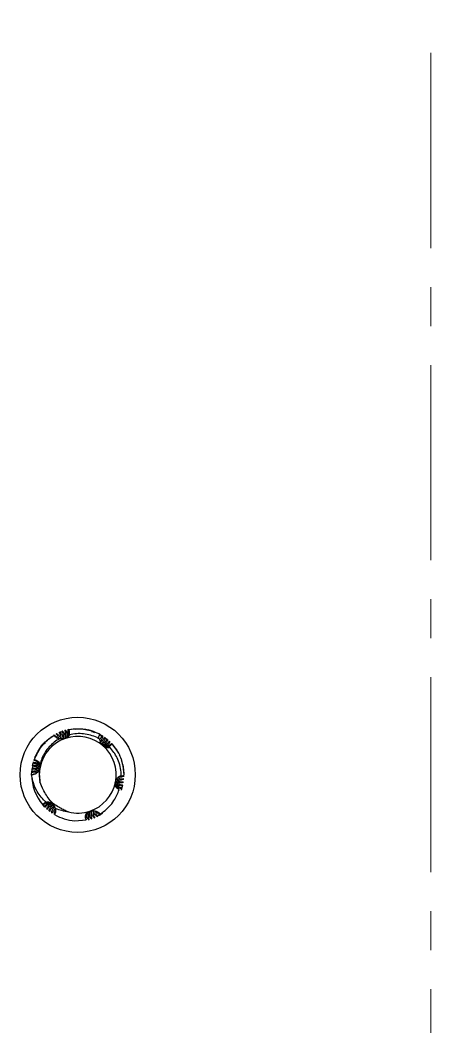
# Model space of a CAD drawing. Header units: millimetres. Extents: x -222 to 959, y -583 to 1023.
# Drawn here: x 808.8 to 835.6, y -277 to -211.5 of the extents above; entities that cross this region are included whole.
import ezdxf

# ---------------------------------------------------------------- set-up
doc = ezdxf.new("R2010")
doc.units = ezdxf.units.MM
doc.linetypes.add('CENTERX2', pattern=[20.319999999999997, 12.7, -2.54, 2.54, -2.54])
doc.layers.add('FORMAT', color=7, linetype='Continuous')

msp = doc.modelspace()

# ---------------------------------------------------------------- linework, layer by layer
at = {"color": 7, "linetype": 'Continuous', "lineweight": 25}
for p, q in [((812.1387230943461, -257.6501273078317), (812.3216871112226, -257.6240268470995)), ((811.9892906624912, -257.6725555773007), (811.9455362094749, -257.6818102711335)), ((813.1270912305878, -257.6609615695061), (813.0864650347307, -257.6538315054173)), ((813.3068065281632, -257.6995009976137), (813.2638682107324, -257.6892419686345)), ((813.4852347257075, -257.7494150797095), (813.4424673811001, -257.7363633214509)), ((813.4852347257084, -257.7494150797068), (813.6852118021019, -257.8561275195759)), ((813.4861952945234, -257.7971538618432), (813.7022975541706, -257.8267033092522)), ((813.6635945354951, -257.8115335594264), (813.6207723553513, -257.7954641192034)), ((814.0206875906049, -257.9762605819728), (813.9779950343996, -257.9535032667487)), ((814.0206875906049, -257.9762605819728), (814.0166460005713, -258.0848565272605)), ((814.0206875906078, -257.9762605819672), (814.1604192919439, -258.091552608056)), ((814.1969108569631, -258.0799597134262), (814.154974846784, -258.0538001955201)), ((814.3679672898861, -258.1971196551898), (814.3275904337053, -258.1678785570018)), ((814.3679672898861, -258.1971196551898), (814.5750586674394, -258.3817967545341)), ((810.3216606991863, -258.6467690279938), (810.4850002146402, -258.5195160968727)), ((814.5301870188672, -258.3255291842585), (814.4922766733712, -258.2938663455702)), ((814.6798926489058, -258.4616208822059), (814.6452959243202, -258.4285042616242)), ((814.813984214445, -258.6007217757519), (814.78337211178, -258.5673573394274)), ((809.8064022481815, -259.4917738133381), (809.9080196741407, -259.3121233267171)), ((809.8183049503239, -259.4961226726971), (809.92175800227, -259.3070896853374)), ((815.4029514123632, -259.574283359941), (815.3993264221117, -259.5645047382758)), ((809.5946226128874, -260.4160285129161), (809.655029391528, -260.104925836722)), ((809.6153602254253, -260.209425619629), (809.6090834609142, -260.2588380805584)), ((809.6499677637402, -260.0065520760262), (809.6404694979493, -260.0546163649806)), ((809.6967624376921, -259.8124369436807), (809.6845601109227, -259.857942606474)), ((809.7528665913751, -259.6319297583889), (809.7387505423927, -259.6737544692226)), ((815.4612175010391, -259.7485709514575), (815.4482121737606, -259.706430760275)), ((815.5089544616269, -259.9271701405952), (815.4984516305973, -259.883838180844)), ((815.5461538961014, -260.1116317025563), (815.5382130328627, -260.0667771678261)), ((815.5722253351014, -260.3029437385301), (815.5670344326642, -260.2563976834062)), ((809.5882041704348, -260.6121648387507), (809.5882064586419, -260.6084595401537)), ((809.5946226128883, -260.4160285129162), (809.5917854488526, -260.4656218592214)), ((815.5861504026353, -260.501176601381), (815.5621097151521, -260.7406718189561)), ((815.5732067950019, -260.911763455782), (815.5777727862082, -260.8621238185444)), ((815.5861504026353, -260.501176601381), (815.5839804633689, -260.4530284108355)), ((815.5867652203369, -260.7050714047681), (815.5878873031386, -260.6557664828613)), ((810.2968301246136, -261.4794047029965), (810.1301983360426, -261.0684622396802)), ((815.5044129717195, -261.3162431208398), (815.4280100608071, -261.5508748321471)), ((815.4525358409721, -261.5041312513227), (815.4658087872069, -261.4603344382596)), ((815.5044129717207, -261.3162431208345), (815.5153461514403, -261.2693100457134)), ((815.5454023681935, -261.117119113089), (815.5533358810477, -261.0682283636187)), ((810.427355824684, -262.6932065074028), (810.3086107681131, -262.5582672729295)), ((810.3152952403019, -262.5701957361888), (810.3304006091887, -262.5875946853472)), ((810.427355824684, -262.6932065074027), (810.4600304251189, -262.7266095672192)), ((810.5695922229934, -262.8314453089934), (810.6059421511258, -262.8639723986464)), ((810.7259888717261, -262.96421802294), (810.7652458180659, -262.9947732508735)), ((810.8931024370859, -263.0873678836739), (810.9343696394407, -263.1151293499007)), ((813.2789844379294, -263.5315522097654), (813.3239076283368, -263.5205562192274)), ((813.4687519718238, -263.4800273824353), (813.5149832710205, -263.465422713307)), ((813.6618236030273, -263.4134754809251), (813.7080230099511, -263.3953295422248)), ((814.0370891291535, -263.2390893478295), (813.8116668657956, -263.319612814841)), ((813.8527982725764, -263.3326063023424), (813.8977698360467, -263.3112457503485)), ((814.2114264870792, -263.1350895920376), (814.0093287348631, -263.2490056851095)), ((814.032443460861, -263.1686988895727), (814.0799134123764, -263.2150101160204)), ((814.0370891291535, -263.2390893478295), (814.0799134123764, -263.2150101160204)), ((812.3903901149819, -263.6056360010413), (813.1355087134662, -263.5367278420785))]:
    msp.add_line(p, q, dxfattribs=at)
msp.add_circle((812.5882041704348, -260.6121648387507), 3.75, dxfattribs=at)
for radius, start, end in [(2.500000000000065, 108.5944177713109, 168.5944177713123), (2.500000000000036, 48.59441777131256, 108.5944177713109), (2.500000000000036, 348.5944177713139, 48.59441777131256), (2.500000000000244, 168.5944177713123, 190.5165166289067), (3.000000000000005, 180, 220.7437390158544), (2.499999999999953, 288.5944177713146, 348.5944177713139), (3.000000000000002, 239.9285734147632, 266.2192868040641), (2.500000000000029, 255.888131331967, 288.5944177713146)]:
    msp.add_arc((812.5882041704348, -260.6121648387507), radius, start, end, dxfattribs=at)
for points, knots in [([(811.9892906624897, -257.672555577301), (812.0198606005806, -257.6666444881984), (812.3407642832075, -257.6045936506824), (812.9795504438347, -257.5937391553331), (813.6384986078637, -257.7771727458677), (813.9720777406236, -257.9513272181634), (814.0380294049497, -257.985759160002)], [0, 0, 0, 0, 0.04428536788733134, 0.4648795034934731, 0.8942017533661673, 1, 1, 1, 1]), ([(812.4219627735515, -257.6403689639191), (812.489247026326, -257.6283178637742), (812.657615460529, -257.598161849876), (812.8279040226716, -257.6191278697372), (812.9301410007154, -257.6317153417625)], [0, 0, 0, 0, 0.3996251024897465, 1, 1, 1, 1]), ([(809.7528665913751, -259.6319297583889), (809.9602486420594, -259.2073199365215), (810.2758787009076, -258.5610748896559), (810.8635032701402, -258.1638395693838), (811.0650341046866, -258.0276043440421)], [0, 0, 0, 0, 0.6570415106885439, 1, 1, 1, 1]), ([(809.9571140026477, -259.2253289612494), (809.9851140576068, -259.1553389805678), (810.1234585360078, -258.8095279675241), (810.4391671345751, -258.4921736807497), (810.713659221373, -258.2708643690884), (810.7579123376477, -258.2351852833415)], [0, 0, 0, 0, 0.1754903508805454, 0.8670740501198992, 1, 1, 1, 1]), ([(811.4300804389907, -258.2503762795561), (811.3644032735557, -258.28816442542), (811.0428148634761, -258.4731941791818), (810.5495351224931, -258.9392088808101), (810.2417620623022, -259.5250402762721), (810.1527541507531, -259.8656422819313), (810.1377896786477, -259.9229060590949)], [0, 0, 0, 0, 0.104784700096484, 0.5130785544955082, 0.9181362391049831, 1, 1, 1, 1]), ([(810.7254950430746, -258.2605027229598), (810.719670438728, -258.2651340320108), (810.7076497026807, -258.2746920621096), (810.6957960757469, -258.2843416052675), (810.6896860810407, -258.2893154970511)], [0, 0, 0, 0, 0.4845463974539438, 1, 1, 1, 1]), ([(810.8821410305445, -258.144504294286), (810.8758752882519, -258.148854005186), (810.8628943327261, -258.1578654520511), (810.8500859442194, -258.1669833619137), (810.8434600020978, -258.1717001725401)], [0, 0, 0, 0, 0.4826872937174121, 1, 1, 1, 1]), ([(810.8821410305546, -258.1445042942789), (810.8935442028086, -258.1364293913952), (810.9429619411675, -258.1014353187717), (810.9995078982885, -258.078945313005), (811.0430058424746, -258.0616448893248)], [0, 0, 0, 0, 0.2307505894160387, 1, 1, 1, 1]), ([(811.0507625505569, -258.0360683216454), (811.0440775760239, -258.040075747876), (811.030156174674, -258.0484211781633), (811.016396203284, -258.0568987325634), (811.0092436887156, -258.0613054155158)], [0, 0, 0, 0, 0.4801940813887957, 1, 1, 1, 1]), ([(811.0507625505569, -258.0360683216452), (811.0821932060982, -258.0545493325487), (811.1422582528043, -258.0898671699896), (811.2138980668797, -258.1581428164985), (811.24786868373, -258.2095216155062), (811.2642138986879, -258.2342429067846)], [0, 0, 0, 0, 0.3628583263849342, 0.6934345449238484, 1, 1, 1, 1]), ([(811.4104052088989, -258.2965841880293), (811.3973237037117, -258.293353690109), (811.3580890474437, -258.283664631116), (811.2912700053552, -258.2538797729661), (811.2133575547276, -258.2060789847286), (811.1295080210126, -258.1324359654965), (811.0889817040069, -258.0665420386905), (811.0650341046866, -258.0276043440421)], [0, 0, 0, 0, 0.08447693265390215, 0.2533671292275533, 0.4701588643827673, 0.6869090468448389, 1, 1, 1, 1]), ([(811.2303893552555, -257.9370313976529), (811.2233508352598, -257.9406214770814), (811.2086217856532, -257.9481342010666), (811.194021480894, -257.9558106084759), (811.1863981732755, -257.9598187176251)], [0, 0, 0, 0, 0.4778665415442245, 1, 1, 1, 1]), ([(811.3444041701046, -258.2380894861481), (811.3412034647446, -258.2213858276008), (811.331600951258, -258.1712727779949), (811.2984489791594, -258.0990498507797), (811.2496261130332, -258.0213604507416), (811.207640410018, -257.9804944516345), (811.1863981732755, -257.9598187176251)], [0, 0, 0, 0, 0.1541827344808701, 0.4625673471196596, 0.7280914495704653, 1, 1, 1, 1]), ([(811.2303893552555, -257.9370313976529), (811.2603715290786, -257.9577885178747), (811.3172636449099, -257.9971758049657), (811.3830084037953, -258.0717324390687), (811.4298146504074, -258.1506335346716), (811.4561351266527, -258.2137644782628), (811.461439138553, -258.2505481175703), (811.462537750091, -258.2581670542001)], [0, 0, 0, 0, 0.2607622686581579, 0.494804588901777, 0.7237939143592094, 0.9427898733538713, 0.9999999999999999, 0.9999999999999999, 0.9999999999999999, 0.9999999999999999]), ([(811.4185228773424, -257.8495853063955), (811.4112431025311, -257.8526845631753), (811.3959650550878, -257.8591889665873), (811.3807615365033, -257.8658865560413), (811.3728022807767, -257.8693928382826)], [0, 0, 0, 0, 0.4764859409105843, 1, 1, 1, 1]), ([(811.5081023474526, -258.2645101979728), (811.5093802591999, -258.2476212438311), (811.5132922084351, -258.1959207008387), (811.5003304040722, -258.1119277425819), (811.4718731485904, -258.0199036160644), (811.4297515706189, -257.9375011072644), (811.3919299884884, -257.8922685416574), (811.3728022807767, -257.8693928382826)], [0, 0, 0, 0, 0.1143934255868721, 0.3501816730617435, 0.5859710839794717, 0.7906109780779415, 1, 1, 1, 1]), ([(811.4185228773446, -257.8495853063943), (811.4370983644108, -257.8414125694927), (811.4988057848386, -257.8142628904433), (811.5654680975462, -257.8025771935471), (811.6120633758691, -257.7944091856103)], [0, 0, 0, 0, 0.3010251755375548, 1, 1, 1, 1]), ([(811.4185228773424, -257.8495853063955), (811.446163374061, -257.8731891806225), (811.4981905288513, -257.9176182815377), (811.5544439995853, -257.9974527073401), (811.5933567270051, -258.0789078892182), (811.612536828412, -258.1621312120607), (811.6210184434095, -258.2269878000765), (811.6127050106912, -258.2628096385127), (811.6106726862305, -258.2715667429426)], [0, 0, 0, 0, 0.2183469991911612, 0.4109901945870802, 0.5987106645216805, 0.7777435890474461, 0.9456665909423999, 1, 1, 1, 1]), ([(811.7910367495657, -258.242666135838), (811.7786306413709, -258.2465352773849), (811.7299794787622, -258.2617083059926), (811.6507612272324, -258.2733603524268), (811.5532053650413, -258.2732663580575), (811.4826887195286, -258.2635801432955), (811.4412757492493, -258.253186129064), (811.4300804389907, -258.2503762795561)], [0, 0, 0, 0, 0.09901092007546322, 0.3882761859750732, 0.6130098616011026, 0.8953836289156084, 1, 1, 1, 1]), ([(811.6111835902855, -257.7757179793925), (811.6038151757765, -257.7782720606506), (811.5883541344572, -257.7836312537058), (811.5728970942881, -257.7892028988454), (811.5648065617622, -257.7921192124302)], [0, 0, 0, 0, 0.4765794461625405, 1, 1, 1, 1]), ([(811.640132741453, -258.271483046424), (811.641324220002, -258.2683123322939), (811.6550462109385, -258.2317959295476), (811.6629588041658, -258.1595964662285), (811.6646348841412, -258.0582936234425), (811.647087603577, -257.9620648740751), (811.6155374131456, -257.8715858581792), (811.5818522373648, -257.8188201769856), (811.5648065617622, -257.7921192124302)], [0, 0, 0, 0, 0.01905815224095653, 0.2194884604106169, 0.4198305023039069, 0.6201506700732, 0.8077852258250042, 1, 1, 1, 1]), ([(811.6111835902855, -257.7757179793925), (811.6354462844062, -257.8024449444989), (811.6806650143499, -257.852256371513), (811.7251908308698, -257.937059304935), (811.7518834759576, -258.0204374676385), (811.7608207682158, -258.1031953698164), (811.7571372821459, -258.1738862212521), (811.7446111008269, -258.2153776677176), (811.7398472646192, -258.2311572936023)], [0, 0, 0, 0, 0.2130021452275987, 0.3969751435919356, 0.5751807881074026, 0.744363541760639, 0.9027788130532413, 0.9999999999999999, 0.9999999999999999, 0.9999999999999999, 0.9999999999999999]), ([(811.8033072218734, -257.7166619842993), (811.7960212720332, -257.7186516707654), (811.7808098050281, -257.7228057001911), (811.7655231992039, -257.7271759518563), (811.7575585330208, -257.7294529514762)], [0, 0, 0, 0, 0.4789774607423581, 1, 1, 1, 1]), ([(811.7630757379613, -258.2283539395748), (811.7734102764633, -258.2038458602871), (811.7959837900446, -258.1503133817395), (811.8134598679543, -258.0649276176748), (811.8192929430555, -257.9753069227223), (811.8104758752231, -257.85991264209), (811.7785019579552, -257.7810857928781), (811.7575585330208, -257.7294529514762)], [0, 0, 0, 0, 0.1470651303924067, 0.321231249719018, 0.4953455561215846, 0.6694433035950154, 1, 1, 1, 1]), ([(812.0565700915645, -258.0092268782951), (812.0498279771141, -258.0238712532819), (812.0266417413116, -258.0742334852075), (811.9656482660788, -258.1478477344552), (811.8742594408847, -258.2107294761272), (811.8147750317092, -258.2335565837805), (811.7910367495657, -258.242666135838)], [0, 0, 0, 0, 0.1536210414764441, 0.5283051360367214, 0.811762007529811, 1, 1, 1, 1]), ([(811.8033072218734, -257.7166619842993), (811.8231197094744, -257.7464574767188), (811.8595746681741, -257.80128115497), (811.8896933837184, -257.8897861835516), (811.9023704132063, -257.9732701819564), (811.8990564174213, -258.0537975692), (811.8811868878607, -258.1280745592719), (811.8577906426299, -258.1857640777375), (811.8367408067284, -258.2163496849814), (811.8298132966379, -258.226415421541)], [0, 0, 0, 0, 0.1954613354888126, 0.3596486749246133, 0.517606507793775, 0.6667878560721201, 0.8062679471008503, 0.9362426976827033, 1, 1, 1, 1]), ([(811.8784336540391, -258.1756682502129), (811.8785774333442, -258.1754742535226), (811.9124865319669, -258.1297218213209), (811.943891644328, -258.0463077175525), (811.9695132213573, -257.9330612357794), (811.9739714643948, -257.8437846294354), (811.9668410198922, -257.7593697726754), (811.9526745992366, -257.7077973576593), (811.9455362094749, -257.6818102711335)], [0, 0, 0, 0, 0.001312669259699273, 0.3095816284970274, 0.4937306477793851, 0.6778353870224365, 0.8376628344753134, 1, 1, 1, 1]), ([(811.9129004363064, -258.1803019723123), (811.937467452522, -258.1598105698029), (811.9870095859507, -258.1184873668405), (812.0297386194131, -258.0569675141232), (812.0506388396537, -258.0197802216182), (812.0565700915645, -258.0092268782951)], [0, 0, 0, 0, 0.4133204170255818, 0.8335068072268541, 1, 1, 1, 1]), ([(811.9892906624912, -257.6725555773007), (812.001338665298, -257.6992293189243), (812.0253607728653, -257.7524131951882), (812.0413547047991, -257.8363868417973), (812.0422665403044, -257.9185369756297), (812.0277094344842, -257.9953575837262), (811.9948857281078, -258.0853733813344), (811.9475968052076, -258.14080384555), (811.917362853869, -258.1762430531907)], [0, 0, 0, 0, 0.162578660961945, 0.3241601238288275, 0.4782157001253606, 0.6233717925031474, 0.7592045197922994, 1, 1, 1, 1]), ([(814.033214726986, -258.2921998728799), (813.9722066234003, -258.2592150942556), (813.6427941133423, -258.081114185004), (812.973687542407, -257.8976627291304), (812.3524861134274, -257.9369299901084), (812.0568206849306, -258.0091656544367), (812.0565700915645, -258.0092268782951)], [0, 0, 0, 0, 0.1021576798051394, 0.5515991441875752, 0.9996199546211002, 1, 1, 1, 1]), ([(813.1047019378525, -257.6743209234425), (813.1501147480406, -257.6761102205655), (813.2931988815943, -257.6817478375165), (813.4291628479684, -257.7289596215795), (813.5219738410251, -257.7611870762479)], [0, 0, 0, 0, 0.3173853666387479, 1, 1, 1, 1]), ([(813.9549984913481, -258.2680551691242), (813.9547717055708, -258.2620552200855), (813.9535823681862, -258.230589562112), (813.9629299807166, -258.1659186271282), (813.9863562897589, -258.0747536335048), (814.0206210401021, -258.0157408682547), (814.0380294049497, -257.985759160002)], [0, 0, 0, 0, 0.05825512240589453, 0.3055085543218804, 0.6471604097824991, 1, 1, 1, 1]), ([(814.0367505421873, -258.293139777621), (814.0565464615182, -258.2683003293654), (814.0943835659102, -258.2208232316381), (814.1341985269215, -258.1396270095287), (814.147994178758, -258.082637280253), (814.154974846784, -258.0538001955202)], [0, 0, 0, 0, 0.3515093784539325, 0.6718605397894611, 1, 1, 1, 1]), ([(814.1969108569631, -258.0799597134263), (814.1944475345773, -258.1163424064109), (814.1897670878515, -258.185471505076), (814.1595473097283, -258.2804655931952), (814.1152773086671, -258.3609455410226), (814.0798758177789, -258.4111805774082), (814.0569817086584, -258.4303930181445), (814.0566911341568, -258.430636864514)], [0, 0, 0, 0, 0.2751739539679164, 0.5228455029963367, 0.7652251573747444, 0.9970202123806507, 1, 1, 1, 1]), ([(814.071825608104, -258.4800917846804), (814.0826405957848, -258.4746009735228), (814.1245612451154, -258.4533176973994), (814.1859339301094, -258.4014525361483), (814.2501500075755, -258.3298424848348), (814.2988041419428, -258.2514139250503), (814.3179218353073, -258.1959360064416), (814.3275904337053, -258.1678785570018)], [0, 0, 0, 0, 0.08496487640201715, 0.3293376649284324, 0.5737157032298187, 0.7844106195106563, 0.9999999999999999, 0.9999999999999999, 0.9999999999999999, 0.9999999999999999]), ([(814.3679672898861, -258.1971196551898), (814.3620233212994, -258.2330006231779), (814.3508172806278, -258.3006462677905), (814.3114290365618, -258.3902920090978), (814.2616652786808, -258.4660914221512), (814.1999467588514, -258.5255111520187), (814.1519643302908, -258.5647808740523), (814.1207441101653, -258.5754315332092), (814.1158342830483, -258.5771065020252)], [0, 0, 0, 0, 0.2228312173074518, 0.4200990714495115, 0.6124087394055109, 0.7958503216811135, 0.9678945368574188, 1, 1, 1, 1]), ([(810.0397159318176, -259.0915528849661), (810.0573944753102, -259.0404168104089), (810.1602573847019, -258.7428806810304), (810.4064340036837, -258.5315432074278), (810.6103014551406, -258.3565272683879)], [0, 0, 0, 0, 0.1718650930359445, 1, 1, 1, 1]), ([(810.3216606991864, -258.6467690279938), (810.3170278955438, -258.6521308164339), (810.3014185292815, -258.670196360765), (810.2861087059822, -258.6885707025316), (810.2753427830538, -258.7014916058922)], [0, 0, 0, 0, 0.2967963954910486, 0.9999999999999999, 0.9999999999999999, 0.9999999999999999, 0.9999999999999999]), ([(810.4463858663584, -258.5115424661375), (810.4413920392825, -258.5166524847202), (810.4310791627013, -258.527205311274), (810.4208996275804, -258.5378547642018), (810.4156493513046, -258.5433474089435)], [0, 0, 0, 0, 0.4842322155602686, 0.9999999999999999, 0.9999999999999999, 0.9999999999999999, 0.9999999999999999]), ([(810.5805741827019, -258.3829448333834), (810.5751798551911, -258.3878208032964), (810.5640611459287, -258.3978710814315), (810.5530944903321, -258.4080098224739), (810.5474483922382, -258.4132296751418)], [0, 0, 0, 0, 0.4851577088217086, 0.9999999999999999, 0.9999999999999999, 0.9999999999999999, 0.9999999999999999]), ([(814.2416665309569, -258.7370482497523), (814.2324702640061, -258.7285826898365), (814.1953727165372, -258.6944327991776), (814.1459135159436, -258.6322710998738), (814.0969638912463, -258.5480095437217), (814.062767747218, -258.46349592462), (814.0402217499102, -258.3755510381892), (814.0355115112079, -258.3195209824917), (814.033214726986, -258.2921998728799)], [0, 0, 0, 0, 0.06627303232428254, 0.2673440185836503, 0.4230955060055679, 0.6187344900033229, 0.8140891230590076, 1, 1, 1, 1]), ([(814.1316158708333, -258.6041004746971), (814.1320747543284, -258.6040110309871), (814.1675579328428, -258.5970947937176), (814.230755558361, -258.566903671504), (814.3185774887144, -258.5156748544153), (814.3913214247569, -258.4506084668757), (814.4514657791974, -258.3771773697397), (814.4785661283295, -258.3218549396082), (814.4922766733712, -258.2938663455702)], [0, 0, 0, 0, 0.002692653795575052, 0.208209526696787, 0.4136414781250698, 0.6190566728202802, 0.8072740457980312, 1, 1, 1, 1]), ([(814.5301870188672, -258.3255291842585), (814.5199599804142, -258.3601831241594), (814.5008628301704, -258.4248931083723), (814.4514477803042, -258.5072899879696), (814.3939316376837, -258.573967643031), (814.3274367562275, -258.6244004620065), (814.259186443565, -258.6633767003065), (814.2077675621183, -258.6703799681907), (814.1836345101717, -258.6736668974837)], [0, 0, 0, 0, 0.2034845743489925, 0.3799707517047648, 0.5510084521989389, 0.7134264761862196, 0.8654989462594681, 1, 1, 1, 1]), ([(814.199947470245, -258.693616661091), (814.2102937982094, -258.6933916240596), (814.2556216254379, -258.6924057245488), (814.3306819681712, -258.6717620188317), (814.4227882614248, -258.635507469767), (814.5075554001012, -258.5826251452434), (814.5851737565278, -258.5153067594878), (814.6250669902752, -258.4577101613563), (814.6452959243202, -258.4285042616242)], [0, 0, 0, 0, 0.05387989884549017, 0.2360507761162004, 0.4181151983650792, 0.6001356381669359, 0.797238051602876, 1, 1, 1, 1]), ([(814.688695178449, -258.816454829635), (814.6830876282028, -258.8190819728766), (814.6548771024859, -258.8322986341149), (814.60336918253, -258.8481483128471), (814.514491428299, -258.8574751335536), (814.412984108571, -258.8416489882059), (814.3118599769275, -258.7937832777783), (814.2618597886761, -258.7533697884202), (814.2416665309569, -258.7370482497523)], [0, 0, 0, 0, 0.045866092538887, 0.2307436449524869, 0.3874614385722804, 0.6582461412149165, 0.8619780447162412, 1, 1, 1, 1]), ([(814.6798926489058, -258.4616208822059), (814.6648469076123, -258.4941343847466), (814.6370982365687, -258.5540986277093), (814.5772329437201, -258.6262974947321), (814.5124939040159, -258.6815140486197), (814.4415205835263, -258.7198201658171), (814.3723946036604, -258.7467635440821), (814.323871161611, -258.7464007844231), (814.3021286163205, -258.7462382378687)], [0, 0, 0, 0, 0.2116593181488657, 0.3903606128851294, 0.5623524207258903, 0.7248192199812029, 0.8766960809062153, 1, 1, 1, 1]), ([(814.3219729904913, -258.7665476944834), (814.3305623170622, -258.767127208465), (814.3974431238435, -258.7716395951242), (814.4950642625495, -258.7512610685548), (814.6062143344598, -258.7075263471149), (814.6999393402559, -258.6521709778643), (814.7528006041996, -258.5984348254444), (814.78337211178, -258.5673573394274)], [0, 0, 0, 0, 0.04657901886676504, 0.3626876141132634, 0.5517356641698647, 0.7407531428792989, 0.9999999999999999, 0.9999999999999999, 0.9999999999999999, 0.9999999999999999]), ([(814.3255030635685, -258.7997887618188), (814.3562624778883, -258.8109795715253), (814.417607205178, -258.8332978498404), (814.5116379208487, -258.8404756034477), (814.6028252214829, -258.8367471508246), (814.6601664213164, -258.8231965903547), (814.688695178449, -258.816454829635)], [0, 0, 0, 0, 0.2517951050790093, 0.5021650247736432, 0.7523139881670209, 1, 1, 1, 1]), ([(814.813984214445, -258.6007217757519), (814.7975144587193, -258.625158556718), (814.7646746511211, -258.6738841843845), (814.7012556651398, -258.7320863059281), (814.6314514537434, -258.7761160326211), (814.5580708847559, -258.8050201985185), (814.4844038049742, -258.8176806424162), (814.4208819095081, -258.822026232151), (814.3827568112004, -258.810880687837), (814.3686819818452, -258.8067660326295)], [0, 0, 0, 0, 0.1692257362657745, 0.3374270215180512, 0.4979347901061295, 0.649178656794013, 0.7905822612483681, 0.9226882272391113, 1, 1, 1, 1]), ([(815.4243510041518, -260.6503471921895), (815.4210586410157, -260.5780553171784), (815.4032022941211, -260.1859756028583), (815.2255500455574, -259.5152040854977), (814.858944248806, -259.0380443476066), (814.688695178449, -258.816454829635)], [0, 0, 0, 0, 0.1080033492493385, 0.5857632315212883, 1, 1, 1, 1]), ([(814.8139842144456, -258.6007217757526), (814.934867335525, -258.7514666547569), (815.2168790200737, -259.1031436869633), (815.5064478161482, -259.7607579113312), (815.5602118046521, -260.2707364683643), (815.586907037945, -260.5239542249569)], [0, 0, 0, 0, 0.2741630887295994, 0.6396028974373167, 1, 1, 1, 1]), ([(814.8993785561628, -258.7297088708052), (814.939638718648, -258.7687640683116), (815.0790884382193, -258.9040401328853), (815.17028237302, -259.0770931236066), (815.2351479462862, -259.200184439637)], [0, 0, 0, 0, 0.2887073750230529, 1, 1, 1, 1]), ([(809.8258398642905, -259.4988756846376), (809.8405352978402, -259.4408884175642), (809.8723104488021, -259.3155056475446), (809.9373707128658, -259.2035697022347), (809.9723417796056, -259.143402110382)], [0, 0, 0, 0, 0.4624819428091911, 1, 1, 1, 1]), ([(815.2793190373138, -259.3149961085239), (815.2969495692092, -259.3415626655312), (815.3884999961173, -259.4795153744983), (815.432451901944, -259.6409292654124), (815.4679396694405, -259.7712585087912)], [0, 0, 0, 0, 0.1925772767071994, 1, 1, 1, 1]), ([(810.0522875717904, -260.369918028248), (810.0273928887527, -260.3518872121745), (809.9741358879927, -260.3133140283399), (809.8835662440696, -260.274631880741), (809.7897234930145, -260.2518154780813), (809.6971756402498, -260.245208364871), (809.6386708914824, -260.2542602818297), (809.6090834609142, -260.2588380805584)], [0, 0, 0, 0, 0.1891734971568038, 0.404697383234165, 0.6202201831403581, 0.8079350958795963, 1, 1, 1, 1]), ([(809.6153602254253, -260.209425619629), (809.6498032734111, -260.1979761144971), (809.7145436473219, -260.1764552187958), (809.8117140666137, -260.169544463511), (809.900955330423, -260.1786415077245), (809.9823575654804, -260.2041657855445), (810.0435916619075, -260.2347559207176), (810.0745663340454, -260.2601693342731), (810.0843983154396, -260.2682360607948)], [0, 0, 0, 0, 0.2140645897534304, 0.4023633909359715, 0.5856292996256309, 0.7602341331876603, 0.923893511093123, 1, 1, 1, 1]), ([(810.1094876583344, -260.2632889719424), (810.1014912598075, -260.2527634227395), (810.0719125808049, -260.2138294151172), (810.0080600042578, -260.1623738606256), (809.9222936675305, -260.108741483441), (809.8308454197376, -260.0731939117949), (809.7362524277083, -260.0526504825246), (809.6726577719362, -260.0539557215521), (809.6404694979493, -260.0546163649806)], [0, 0, 0, 0, 0.06987150509699415, 0.2584547047948816, 0.4469508531271523, 0.6354223607326126, 0.8154699510557275, 1, 1, 1, 1]), ([(809.6499677637407, -260.0065520760235), (809.6590658335201, -259.9540831173483), (809.6728929336025, -259.8743416380652), (809.7071187263912, -259.8013407610813), (809.7188243487041, -259.77637360547)], [0, 0, 0, 0, 0.6579882784598478, 1, 1, 1, 1]), ([(809.6499677637402, -260.0065520760263), (809.6853629751287, -259.9997452158725), (809.7512041653871, -259.9870832834562), (809.8464216717948, -259.9932260401566), (809.9310028244234, -260.0138079420378), (810.0059236101719, -260.0490238088329), (810.067157432532, -260.0913167818866), (810.0984207967177, -260.1268266490524), (810.1119969066439, -260.1422468020862)], [0, 0, 0, 0, 0.2088984821823264, 0.388587161101055, 0.5624279008079074, 0.7272951839396918, 0.8815779857161359, 1, 1, 1, 1]), ([(810.115286779107, -260.1159098893771), (810.1008514540063, -260.0954156685482), (810.0684665287325, -260.0494379156783), (810.0069024343393, -259.990886808905), (809.9350795278993, -259.938381034834), (809.856731607503, -259.8981048740877), (809.7730221296772, -259.8690109828379), (809.714243932739, -259.8616566491378), (809.6845601109227, -259.857942606474)], [0, 0, 0, 0, 0.1372662283126886, 0.3079498740380566, 0.4785780302946505, 0.6491848395419928, 0.8228333760484311, 1, 1, 1, 1]), ([(809.6967624376921, -259.8124369436807), (809.7270066773971, -259.8110900968603), (809.7873469480817, -259.8084030033014), (809.8740856848249, -259.8250642893079), (809.9531490939636, -259.8555477326418), (810.021584488645, -259.8984911575611), (810.0774879114615, -259.9509170001307), (810.1187660038354, -260.0042323909206), (810.1367924636102, -260.042639827943), (810.1441853786075, -260.0583912800156)], [0, 0, 0, 0, 0.1656666956056124, 0.330521558939799, 0.4888089306847839, 0.638524939107168, 0.7786294017063462, 0.909212677554215, 1, 1, 1, 1]), ([(810.1153338728656, -259.9736247830771), (810.109296597434, -259.9616880830028), (810.0873594342158, -259.9183146539161), (810.0369175037649, -259.854067288624), (809.9650204443678, -259.7842956844154), (809.8891353940835, -259.7328412277105), (809.8133756248997, -259.6954247280484), (809.7637448892453, -259.6810125377872), (809.7387505423927, -259.6737544692226)], [0, 0, 0, 0, 0.07615114954636028, 0.2767043206411468, 0.4771200421743909, 0.6774732980083481, 0.837573548880722, 1, 1, 1, 1]), ([(809.7528665913751, -259.6319297583889), (809.7816717180771, -259.6357026350311), (809.8391027383775, -259.6432249124811), (809.9183838467404, -259.6736329372352), (809.9881750997919, -259.7158904934208), (810.0456974508728, -259.7682361881851), (810.091103985037, -259.8272622278982), (810.1225340864668, -259.8912072419123), (810.1435314830192, -259.9444695018511), (810.1450652925517, -259.9784431254017), (810.1455176952063, -259.9884637682209)], [0, 0, 0, 0, 0.1540266546436231, 0.3070949147775773, 0.4528616163934111, 0.5901227961293565, 0.7185649940602807, 0.8388555470878367, 0.9524698623181013, 0.9999999999999999, 0.9999999999999999, 0.9999999999999999, 0.9999999999999999]), ([(810.1375743890435, -260.1177827248363), (810.1356106061653, -260.1267639982636), (810.1256094858558, -260.1725036760448), (810.1054061325177, -260.2274601245797), (810.0841653905269, -260.2689439812557), (810.0791986516668, -260.2786441830236)], [0, 0, 0, 0, 0.1576819818838513, 0.8030401369772832, 1, 1, 1, 1]), ([(810.1377896786477, -259.9229060590949), (810.1430997280092, -259.9570247714205), (810.1528523757424, -260.0196885547053), (810.1423558460419, -260.0870827991516), (810.1375743890435, -260.1177827248363)], [0, 0, 0, 0, 0.5444725890604898, 1, 1, 1, 1]), ([(815.4765897388694, -259.8680122334189), (815.4937890596807, -259.9104426458538), (815.5545834250445, -260.0604212423583), (815.5669294482219, -260.2229206976244), (815.5757826606415, -260.339447467)], [0, 0, 0, 0, 0.2829097846221628, 0.9999999999999999, 0.9999999999999999, 0.9999999999999999, 0.9999999999999999]), ([(809.588219551274, -260.6217713365027), (809.5864119134989, -260.5702023214659), (809.583672481918, -260.4920507192305), (809.6013062542372, -260.4161762393861), (809.6073042283913, -260.3903681955467)], [0, 0, 0, 0, 0.659858704900275, 1, 1, 1, 1]), ([(810.5187056655121, -262.3944757354753), (810.4930928160422, -262.3711866727897), (810.2476910005696, -262.1480495216347), (809.902913171103, -261.6878228332758), (809.6615263039868, -261.0775304730355), (809.6066863235459, -260.729468557135), (809.5882041704348, -260.6121648387507)], [0, 0, 0, 0, 0.05068454294365683, 0.4856187074909849, 0.8266433771632368, 1, 1, 1, 1]), ([(810.0778399247243, -260.3252170283172), (810.0722458271719, -260.336990568967), (810.0554202669213, -260.3724022534625), (810.0137212467378, -260.4207235550467), (809.9613066132237, -260.4738111502184), (809.8956484545131, -260.523646886011), (809.8172023766285, -260.566957030077), (809.7341700832952, -260.5948421837905), (809.6572891970566, -260.608555911545), (809.6113475980746, -260.6084918223684), (809.5882064586419, -260.6084595401539)], [0, 0, 0, 0, 0.06022147089172394, 0.1811301961308605, 0.3019881101572809, 0.4228095132742914, 0.5894372260285201, 0.7560296152447968, 0.8771102265445188, 1, 1, 1, 1]), ([(809.5882195512751, -260.6217713364981), (809.6201077459709, -260.6041451879153), (809.680999670642, -260.5704872740079), (809.7740494152845, -260.544041998489), (809.8333804849506, -260.5410099511003), (809.8608513107373, -260.5396060855361)], [0, 0, 0, 0, 0.3712255629469319, 0.7088717072406959, 1, 1, 1, 1]), ([(809.9455890914658, -260.4836267276793), (809.9183343330191, -260.473479482342), (809.8590603586149, -260.4514111319079), (809.7684257295696, -260.4404658347311), (809.6767374917309, -260.4430061536041), (809.6203235756028, -260.4580245154545), (809.5917854488526, -260.4656218592214)], [0, 0, 0, 0, 0.2375970199635699, 0.516728838651463, 0.7555274548598516, 1, 1, 1, 1]), ([(809.5946226128883, -260.4160285129162), (809.6277923361584, -260.4009363745584), (809.6906678385462, -260.3723281834795), (809.7881145974468, -260.3543924618727), (809.8797268733132, -260.354108853729), (809.9615189310153, -260.3681616397141), (810.0093077057735, -260.3891528260361), (810.0301572347603, -260.3983109672502)], [0, 0, 0, 0, 0.2350387673912314, 0.445532224069544, 0.6512681170754013, 0.8478534857097226, 1, 1, 1, 1]), ([(810.0791986516668, -260.2786441830236), (810.0725591267593, -260.3868777087508), (810.0563065246303, -260.6518178144293), (810.102736165824, -260.913614768653), (810.1301983360426, -261.0684622396802)], [0, 0, 0, 0, 0.4085207313183054, 1, 1, 1, 1]), ([(815.038833951826, -261.106546952665), (815.0462903634739, -261.077289440298), (815.0663524461725, -260.9985697208963), (815.1207883727529, -260.8987842709396), (815.1879216711178, -260.8128485564243), (815.2536378149538, -260.7498109924063), (815.3233948517488, -260.6991615680058), (815.380985744431, -260.667958391195), (815.4150894136832, -260.654108445181), (815.4243510041518, -260.6503471921895)], [0, 0, 0, 0, 0.1251657154641033, 0.3367685494397389, 0.4886747215963697, 0.6403706350263749, 0.7919615279080435, 0.9435026443628844, 0.9999999999999999, 0.9999999999999999, 0.9999999999999999, 0.9999999999999999]), ([(815.5732067950019, -260.911763455782), (815.5393722949169, -260.9251781672669), (815.475494991783, -260.9505042571996), (815.3781304862555, -260.9630203335205), (815.2871013471897, -260.9596119259828), (815.2042254187598, -260.9369444040271), (815.1489092663276, -260.9183138906833), (815.1264647560539, -260.9000532833651), (815.1255907487933, -260.8993422006467)], [0, 0, 0, 0, 0.22790841201513, 0.4302760402693533, 0.6277069058149477, 0.8161337030234453, 0.9928400986892141, 1, 1, 1, 1]), ([(815.192497857935, -260.8116033463202), (815.198339217439, -260.8152238068681), (815.2338042796923, -260.8372049670114), (815.3053143717137, -260.8608013236196), (815.3996021986578, -260.8792301193095), (815.4916994108752, -260.8804408032062), (815.5488624906195, -260.8682761210284), (815.5777727862082, -260.8621238185444)], [0, 0, 0, 0, 0.05015559523751358, 0.3045132398072057, 0.5588801709515202, 0.7769031216498221, 1, 1, 1, 1]), ([(815.5867652203369, -260.7050714047681), (815.554242482098, -260.721653289109), (815.4923605891584, -260.7532040885522), (815.3953256786823, -260.7750013045174), (815.3105122063105, -260.7810840789741), (815.2588318004119, -260.7718584655113), (815.2375621844873, -260.7680615670232)], [0, 0, 0, 0, 0.2937791701466436, 0.5589815661064151, 0.8184942137833878, 0.9999999999999999, 0.9999999999999999, 0.9999999999999999, 0.9999999999999999]), ([(815.3621901581379, -260.6804485776447), (815.3801465608972, -260.6827648545666), (815.4267948546143, -260.6887822271793), (815.5034194840127, -260.6816028679982), (815.5595047240284, -260.6644479340063), (815.5878873031386, -260.6557664828613)], [0, 0, 0, 0, 0.2361305634065437, 0.6134351086351727, 1, 1, 1, 1]), ([(811.5811892333232, -262.8456421537092), (811.5063583436976, -262.8088853657603), (811.1856134975515, -262.6513361189924), (810.6733326128225, -262.2340328115578), (810.4233505159606, -261.7329909251509), (810.2968301246136, -261.4794047029965)], [0, 0, 0, 0, 0.1306516583514877, 0.5600073213924797, 0.9999999999999999, 0.9999999999999999, 0.9999999999999999, 0.9999999999999999]), ([(815.021118621795, -261.1779061667378), (815.0267553103927, -261.2099597317658), (815.0379653820424, -261.2737068688252), (815.078258664378, -261.3581962338915), (815.1269855771758, -261.4343052140823), (815.1855517584182, -261.5003865980794), (815.2408708299782, -261.5480872407308), (815.2771641011286, -261.5719489190321), (815.2897066155091, -261.5801952256819)], [0, 0, 0, 0, 0.1827374465072305, 0.3634225721311038, 0.5439468146641128, 0.7243733363049148, 0.9047467675573572, 1, 1, 1, 1]), ([(815.2897066155091, -261.5801952256819), (815.2860817999034, -261.57896914042), (815.2554658348121, -261.5686133630069), (815.2026330953051, -261.5428549902772), (815.1407997359012, -261.4938829669945), (815.0948279119481, -261.4383028798622), (815.0540189426819, -261.3647484445818), (815.0257123223521, -261.263236093508), (815.0279209458619, -261.164488340412), (815.0374534998786, -261.1138763082812), (815.038833951826, -261.106546952665)], [0, 0, 0, 0, 0.02276088399345772, 0.1922432767927521, 0.3468958475607926, 0.4775346157019289, 0.5886768044294877, 0.7833339220671728, 0.9686236124434093, 1, 1, 1, 1]), ([(815.4525358409721, -261.5041312513227), (815.4228696625978, -261.5029397982585), (815.363706676857, -261.5005636944081), (815.2802964446068, -261.4770020976581), (815.2055539330728, -261.4405296383121), (815.1422098476299, -261.3927737094081), (815.0916527240477, -261.3367865397603), (815.0545274277937, -261.2794828361505), (815.039131511288, -261.238530309779), (815.0324382473376, -261.220726493531)], [0, 0, 0, 0, 0.1648015427463103, 0.3286621957351643, 0.4853429877557431, 0.6331839643064747, 0.7714894545807701, 0.9006566841690039, 0.9999999999999999, 0.9999999999999999, 0.9999999999999999, 0.9999999999999999]), ([(815.0438463305611, -261.1503569480049), (815.0540893491219, -261.1694867757918), (815.0783570441512, -261.2148090432405), (815.1331443745648, -261.2822863052457), (815.2065836480502, -261.3506560870258), (815.29156733571, -261.4043586637761), (815.378412639593, -261.4421605662823), (815.4364883075257, -261.4542372971545), (815.4658087872069, -261.4603344382596)], [0, 0, 0, 0, 0.112687314882704, 0.2669780763372325, 0.4643320837347324, 0.6616074441664379, 0.829156815396803, 1, 1, 1, 1]), ([(815.5044129717207, -261.3162431208345), (815.4687622932275, -261.3203878884319), (815.4028599164257, -261.3280497352047), (815.3095240814646, -261.3147690897972), (815.2282402408982, -261.2881182039015), (815.1573796949718, -261.2480226877201), (815.0978040989849, -261.1990442221279), (815.0670920666769, -261.1587990934179), (815.0523795912319, -261.1395198265174)], [0, 0, 0, 0, 0.2070370308691172, 0.3827201331623916, 0.552119698138671, 0.7123653042305974, 0.8622097568736389, 1, 1, 1, 1]), ([(815.5454023681935, -261.117119113089), (815.5104241475574, -261.1263648701789), (815.4449988795855, -261.1436586639803), (815.3485265832951, -261.1442907008707), (815.2613465282234, -261.1295528081974), (815.1828044835949, -261.0993945669184), (815.1176026635227, -261.0605034706078), (815.0828905814454, -261.0269790577842), (815.0676576150152, -261.0122672852666)], [0, 0, 0, 0, 0.205810676730565, 0.3849600817804875, 0.5588269802442694, 0.7241205166882332, 0.8789337125117991, 0.9999999999999999, 0.9999999999999999, 0.9999999999999999, 0.9999999999999999]), ([(815.0827502784481, -261.0611862916069), (815.104033840337, -261.0844990802065), (815.1483805540598, -261.1330739177968), (815.2276943869291, -261.1894183064094), (815.3163941166569, -261.2337818965194), (815.4129082308536, -261.2635767062891), (815.4808932115516, -261.2673817519975), (815.5153461514403, -261.2693100457134)], [0, 0, 0, 0, 0.183111388761249, 0.3815333344643577, 0.5799128215330057, 0.7871112389955599, 1, 1, 1, 1]), ([(815.1110307732375, -260.9277229624745), (815.1356623155689, -260.9478816188438), (815.1873270371249, -260.9901644509236), (815.2760227194229, -261.0346996155019), (815.3687411202169, -261.0636116947601), (815.4621488776022, -261.0764706332162), (815.5227045606914, -261.0709970871316), (815.5533358810477, -261.0682283636187)], [0, 0, 0, 0, 0.1924296874683446, 0.4036217500477285, 0.6148009582056517, 0.8051519750377752, 1, 1, 1, 1]), ([(815.4617928453339, -261.4416091668772), (815.4586250915967, -261.4664260457548), (815.450815370009, -261.5276091208249), (815.4235389243033, -261.583155451815), (815.407326261327, -261.6161712616324)], [0, 0, 0, 0, 0.4056167305940384, 1, 1, 1, 1]), ([(814.0503137814718, -263.1637430580876), (814.1235182557546, -263.115337791325), (814.4723298805596, -262.8846917834961), (814.9623858432931, -262.3775647189117), (815.1891434437257, -261.8251720561458), (815.2897066155091, -261.5801952256819)], [0, 0, 0, 0, 0.1287812633156648, 0.6136291823917008, 1, 1, 1, 1]), ([(810.3152952403019, -262.5701957361888), (810.3314946936862, -262.5460818687774), (810.3638978142972, -262.4978478613947), (810.4279970561391, -262.4406635992735), (810.4820193305482, -262.4089299182586), (810.5139945105996, -262.396331900565), (810.5187056655121, -262.3944757354753)], [0, 0, 0, 0, 0.3150561825439795, 0.6301943182953142, 0.9455136186490046, 1, 1, 1, 1]), ([(810.8779736207613, -262.4416081365192), (810.846990242062, -262.4335756359587), (810.7892232160924, -262.4185994232939), (810.7056110721221, -262.42102157856), (810.6286274179055, -262.4305392101585), (810.5435254900859, -262.4532748288801), (810.4374799404754, -262.4978356768917), (810.37009976792, -262.5543169548887), (810.3304006091887, -262.5875946853472)], [0, 0, 0, 0, 0.1494073553487348, 0.2785628597912609, 0.4076606468784076, 0.5367224809015052, 0.7270454041622012, 0.9999999999999999, 0.9999999999999999, 0.9999999999999999, 0.9999999999999999]), ([(810.427355824684, -262.6932065074027), (810.4419450538901, -262.6669065326037), (810.4710450199079, -262.6144480810906), (810.5302865439123, -262.5496992022619), (810.5972236552612, -262.4987178964745), (810.6691382032033, -262.4630341812833), (810.7425944866611, -262.4433889831567), (810.8169606653471, -262.433696341789), (810.8671148805006, -262.4450291916066), (810.892384504884, -262.4507391176259)], [0, 0, 0, 0, 0.159445871032688, 0.3180338976931322, 0.4699831614392341, 0.6134801172332813, 0.7476485864506481, 0.8728556430697354, 1, 1, 1, 1]), ([(810.9419274020697, -262.4922479845108), (810.938285040325, -262.4919374549642), (810.9032910641532, -262.4889540435643), (810.838951734191, -262.4975701178967), (810.7515726809821, -262.5170379131564), (810.6700097843153, -262.549742361542), (810.592694856692, -262.5945397856216), (810.5200567423011, -262.6520923057727), (810.4801902458134, -262.7015829672222), (810.4600304251189, -262.7266095672192)], [0, 0, 0, 0, 0.01828143579734838, 0.1756388227013745, 0.3328956864156237, 0.4900968723783273, 0.6472739335531453, 0.8216323258793883, 0.9999999999999999, 0.9999999999999999, 0.9999999999999999, 0.9999999999999999]), ([(810.5187056655121, -262.3944757354753), (810.5364344784575, -262.3893814348444), (810.5772532913943, -262.3776523187926), (810.6669672085568, -262.3694728289133), (810.7646047403646, -262.3850214741154), (810.853453900032, -262.424185492357), (810.9326346414646, -262.4742768261532), (811.0178822531449, -262.5581916861838), (811.08935364329, -262.6763668488206), (811.111992769934, -262.7596504676147), (811.1226164620302, -262.7987323428412)], [0, 0, 0, 0, 0.07364640591395515, 0.1695634600982883, 0.3513729934318354, 0.4388934441843516, 0.5196759567265923, 0.6829056317847048, 0.8511995190288713, 1, 1, 1, 1]), ([(810.5695922229934, -262.8314453089935), (810.5821806415971, -262.797742708842), (810.6055517064642, -262.7351720493236), (810.6601763178433, -262.6573747408999), (810.7215332718632, -262.5965294115531), (810.7900274929796, -262.550442892717), (810.8646865105555, -262.5203419716292), (810.9201975452537, -262.5048782949756), (810.9518555452544, -262.5051827807558), (810.9552594078813, -262.5052155190139)], [0, 0, 0, 0, 0.1980350620910144, 0.3676625657097533, 0.5314947442775636, 0.6866635827756463, 0.8318184382139643, 0.9819171478718747, 1, 1, 1, 1]), ([(811.0189627157965, -262.5718986677774), (811.0096031009194, -262.5728944735968), (810.9649136359945, -262.5776491595344), (810.8916190775021, -262.6045430587447), (810.8013778126378, -262.6493230965623), (810.7229548267014, -262.7088979540917), (810.6551233816195, -262.7795524933351), (810.622473276697, -262.835596612978), (810.6059421511258, -262.8639723986464)], [0, 0, 0, 0, 0.05050015252302816, 0.2411236813172865, 0.4316534382188355, 0.6221537217849477, 0.8086920612803079, 1, 1, 1, 1]), ([(810.7259888717261, -262.96421802294), (810.7339921401805, -262.9288515875715), (810.7490127908414, -262.8624753471875), (810.7932910260662, -262.7760966775249), (810.8469579420218, -262.7046066851729), (810.9109520521466, -262.6491309124793), (810.9713815193345, -262.6083703650945), (811.0153223010526, -262.5980932653611), (811.0322848545711, -262.5941259746707)], [0, 0, 0, 0, 0.2092385355935531, 0.3927019274501517, 0.5710620021644479, 0.740844447772147, 0.8999576304193658, 1, 1, 1, 1]), ([(811.0812587880977, -262.6758364769163), (811.0559855367943, -262.6866378590611), (810.9985530528403, -262.7111835813055), (810.9214683048584, -262.7670599272088), (810.8532478082943, -262.8355901301762), (810.7994323126818, -262.9116984403564), (810.7767283986831, -262.9668700329582), (810.7652458180659, -262.9947732508735)], [0, 0, 0, 0, 0.1721036177618613, 0.3910988003416221, 0.610088995829141, 0.8028012025066832, 1, 1, 1, 1]), ([(810.8931024370859, -263.0873678836739), (810.897196445329, -263.0511671869527), (810.904946211503, -262.9826409607547), (810.9395676313345, -262.8900329720119), (810.9863348307011, -262.811649516257), (811.038209984178, -262.7508913626763), (811.0782397921905, -262.7223580691471), (811.0943945819279, -262.7108429163056)], [0, 0, 0, 0, 0.2402124664276604, 0.454710966940477, 0.6642872460076962, 0.8645167383471595, 1, 1, 1, 1]), ([(811.1427417163534, -262.8105094438417), (811.1160533202282, -262.8318449829245), (811.0626751585651, -262.874517155841), (811.0034421039408, -262.9504249645973), (810.9586326485, -263.0305438075845), (810.9425199747966, -263.0867157044845), (810.9343696394407, -263.1151293499007)], [0, 0, 0, 0, 0.2676739303525837, 0.5353615953667911, 0.7649701789576028, 1, 1, 1, 1]), ([(811.1226164620302, -262.7987323428412), (811.126657713529, -262.81576095861), (811.1377192003598, -262.8623707301454), (811.1452699522482, -262.9367281418541), (811.1424476395889, -263.0265420113697), (811.1255894256146, -263.1191978429628), (811.098597286251, -263.1784481950493), (811.0849664994643, -263.2083690881454)], [0, 0, 0, 0, 0.1136039248178008, 0.3109502882169184, 0.5082293936429205, 0.7516602817964462, 1, 1, 1, 1]), ([(811.978664388032, -263.0367186644408), (811.694211047079, -262.9846284469867), (811.3996457083856, -262.9306864806326), (811.1318108417171, -262.8031117954083), (811.1226164620302, -262.7987323428412)], [0, 0, 0, 0, 0.9656714609223133, 1, 1, 1, 1]), ([(811.978664388032, -263.0367186644408), (811.8856648094104, -262.9986368524497), (811.749248408036, -262.9427765590311), (811.621763467789, -262.8690931443675), (811.5811892333232, -262.8456421537092)], [0, 0, 0, 0, 0.681733117753391, 1, 1, 1, 1]), ([(811.0671732391191, -263.1979848065715), (811.0680842759424, -263.1614100179873), (811.0698214041943, -263.0916706869965), (811.0981515103009, -262.9963612895132), (811.1219250433592, -262.9366287407274), (811.1405540131169, -262.911637651478), (811.1406601262067, -262.9114952989092)], [0, 0, 0, 0, 0.3571393074480597, 0.6809788200046036, 0.9981828129222426, 1, 1, 1, 1]), ([(813.1355087134662, -263.5367278420785), (813.1273105797808, -263.5180882233336), (813.1074832770967, -263.4730080408239), (813.0915164994938, -263.3972112834959), (813.0913064117995, -263.3147641179425), (813.1082480877197, -263.2393666355759), (813.1446925678149, -263.1577190350782), (813.2091195906318, -263.0777295982197), (813.3011417690025, -263.0140851891478), (813.3611403474056, -262.9909906045291), (813.385371591304, -262.9816635416633)], [0, 0, 0, 0, 0.0986313209343164, 0.2385412496747696, 0.3785316089430916, 0.4989502987544082, 0.6010273282879532, 0.7774010344923049, 0.9101003729036441, 1, 1, 1, 1]), ([(813.2863218308477, -263.0303754300323), (813.2808443791484, -263.0352035107604), (813.2516081925737, -263.0609736456173), (813.2148376160068, -263.1191641465035), (813.1725835536025, -263.1979981930154), (813.1418528136059, -263.2890387537807), (813.126217303444, -263.3821424636875), (813.125333106908, -263.4679081990982), (813.1324938435811, -263.5163376797886), (813.1355087134662, -263.5367278420785)], [0, 0, 0, 0, 0.03675701444458471, 0.1961924981234348, 0.3554850406530425, 0.5146898742527961, 0.7197461554300529, 0.8820053138777536, 1, 1, 1, 1]), ([(813.2789844379294, -263.5315522097654), (813.2643256220684, -263.5055001999935), (813.2350884938475, -263.453539253261), (813.2112211926708, -263.3696635887474), (813.202812712955, -263.2863141081251), (813.2106966711885, -263.2070644204596), (813.2356602796124, -263.1139779429827), (813.2782923879591, -263.0549758767967), (813.3053098372678, -263.0175842160485)], [0, 0, 0, 0, 0.1627901655714522, 0.3246863177111965, 0.4796879536715178, 0.6260584406458661, 0.7630202324960607, 1, 1, 1, 1]), ([(813.3669100728993, -263.0004070558952), (813.3544579822427, -263.0225323361274), (813.3271788932346, -263.0710027099327), (813.2983044779614, -263.157535527614), (813.2809199355869, -263.2570511417085), (813.2803274404004, -263.3837162144187), (813.3074413991127, -263.4688529340216), (813.3239076283368, -263.5205562192274)], [0, 0, 0, 0, 0.1328600536945443, 0.2910596565911962, 0.4910065637503552, 0.6908897485723536, 1, 1, 1, 1]), ([(813.4687519718238, -263.4800273824353), (813.4465807489968, -263.4517387343536), (813.4055061171887, -263.3993308986031), (813.3678261184396, -263.3124391714502), (813.3481020212074, -263.2287761099168), (813.3445840871706, -263.1467070707535), (813.3574508394352, -263.0703078820034), (813.3727819492926, -263.0148163839268), (813.3899578818244, -262.9878581876358), (813.3934892213417, -262.9823156330351)], [0, 0, 0, 0, 0.1984834426593919, 0.3677124347554566, 0.5310830464907872, 0.6857781961397461, 0.8305034043086879, 0.965151817795271, 1, 1, 1, 1]), ([(813.385371591304, -262.9816635416633), (813.3973010059847, -262.9779322285889), (813.4454240139149, -262.9628801901216), (813.5239949319641, -262.9511204775033), (813.6214135211605, -262.9508882502917), (813.7118294039965, -262.9634045950204), (813.8001807114454, -262.9887355181577), (813.8799219375597, -263.0239762995645), (813.9562858184665, -263.0714045961726), (814.012180052344, -263.1192459123538), (814.041786309831, -263.1537925980351), (814.0503137814718, -263.1637430580876)], [0, 0, 0, 0, 0.04296007640969751, 0.1733000447277572, 0.2742626167712625, 0.4010814057493225, 0.527715870308139, 0.6542588271833557, 0.7807586567232437, 0.9368520543979328, 1, 1, 1, 1]), ([(813.4789711661365, -262.9615143106656), (813.4755136930693, -262.9688237142247), (813.456955953253, -263.0080564159189), (813.4421865120039, -263.083000722492), (813.4330899934484, -263.1826810377319), (813.4426627620094, -263.2810782199848), (813.4675086639878, -263.3772931112597), (813.4990211884757, -263.4357914626144), (813.5149832710205, -263.465422713307)], [0, 0, 0, 0, 0.04338770686068929, 0.2328804185859314, 0.4222738839401617, 0.6116318990523676, 0.8032793695274342, 1, 1, 1, 1]), ([(813.6618236030273, -263.4134754809251), (813.6357461938424, -263.3883249160141), (813.5868894720794, -263.3412046617233), (813.5360949909713, -263.2587892531608), (813.503227391377, -263.1762163898481), (813.488197170573, -263.0929934370265), (813.487386003015, -263.0197929192722), (813.4971118449457, -262.9755820114027), (813.5009977021873, -262.9579180109264)], [0, 0, 0, 0, 0.2087239460899466, 0.3910498810327417, 0.5682192025462733, 0.7368298168058218, 0.8948531377149027, 1, 1, 1, 1]), ([(813.5987875187743, -262.9525952220985), (813.594661536077, -262.9818120161578), (813.5856512906997, -263.0456151154244), (813.5935486273607, -263.1423181162318), (813.6168559302737, -263.2363357559724), (813.6541761239022, -263.322324279397), (813.6899358946899, -263.370807147332), (813.7080230099511, -263.3953295422248)], [0, 0, 0, 0, 0.1816951591544163, 0.3967825577391145, 0.6118602766141797, 0.8036808469496481, 1, 1, 1, 1]), ([(813.8527982725764, -263.3326063023424), (813.8238721089363, -263.3104797858198), (813.7691956187367, -263.2686560487056), (813.7078210189312, -263.1914684409071), (813.6647474027069, -263.1113214678688), (813.6385952507517, -263.0318580618675), (813.6346303246482, -262.9788890888505), (813.6328476053575, -262.9550730560803)], [0, 0, 0, 0, 0.2342530185056931, 0.4427871262129644, 0.6464654074023426, 0.8410429547122984, 1, 1, 1, 1]), ([(813.7432014492578, -262.9746707805625), (813.7432000356878, -262.975033763198), (813.743063461323, -263.0101039222225), (813.7593131308947, -263.0769901014741), (813.7914070909062, -263.1673089856001), (813.8377763547637, -263.2468623336214), (813.8776180992622, -263.2896194396324), (813.8977698360467, -263.3112457503485)], [0, 0, 0, 0, 0.002790150981304545, 0.2695749853013464, 0.5363706407849596, 0.76549880207296, 1, 1, 1, 1]), ([(814.0370891291535, -263.2390893478295), (814.006167676404, -263.2196022562421), (813.9472799214188, -263.1824904463903), (813.8791636078175, -263.1099266983517), (813.8350407439082, -263.0485848217259), (813.819522667695, -263.0086862234942), (813.815223152726, -262.9976317204756)], [0, 0, 0, 0, 0.3195142241805131, 0.6084926054513659, 0.8915270243425014, 1, 1, 1, 1])]:
    msp.add_open_spline(points, degree=3, knots=knots, dxfattribs=at)
at = {"layer": 'FORMAT', "linetype": 'CENTERX2', "lineweight": 18}
msp.add_line((835.5882041704319, 802.3878351612501), (835.5882041704318, -362.6121648387503), dxfattribs=at)

doc.saveas('drawing.dxf')
